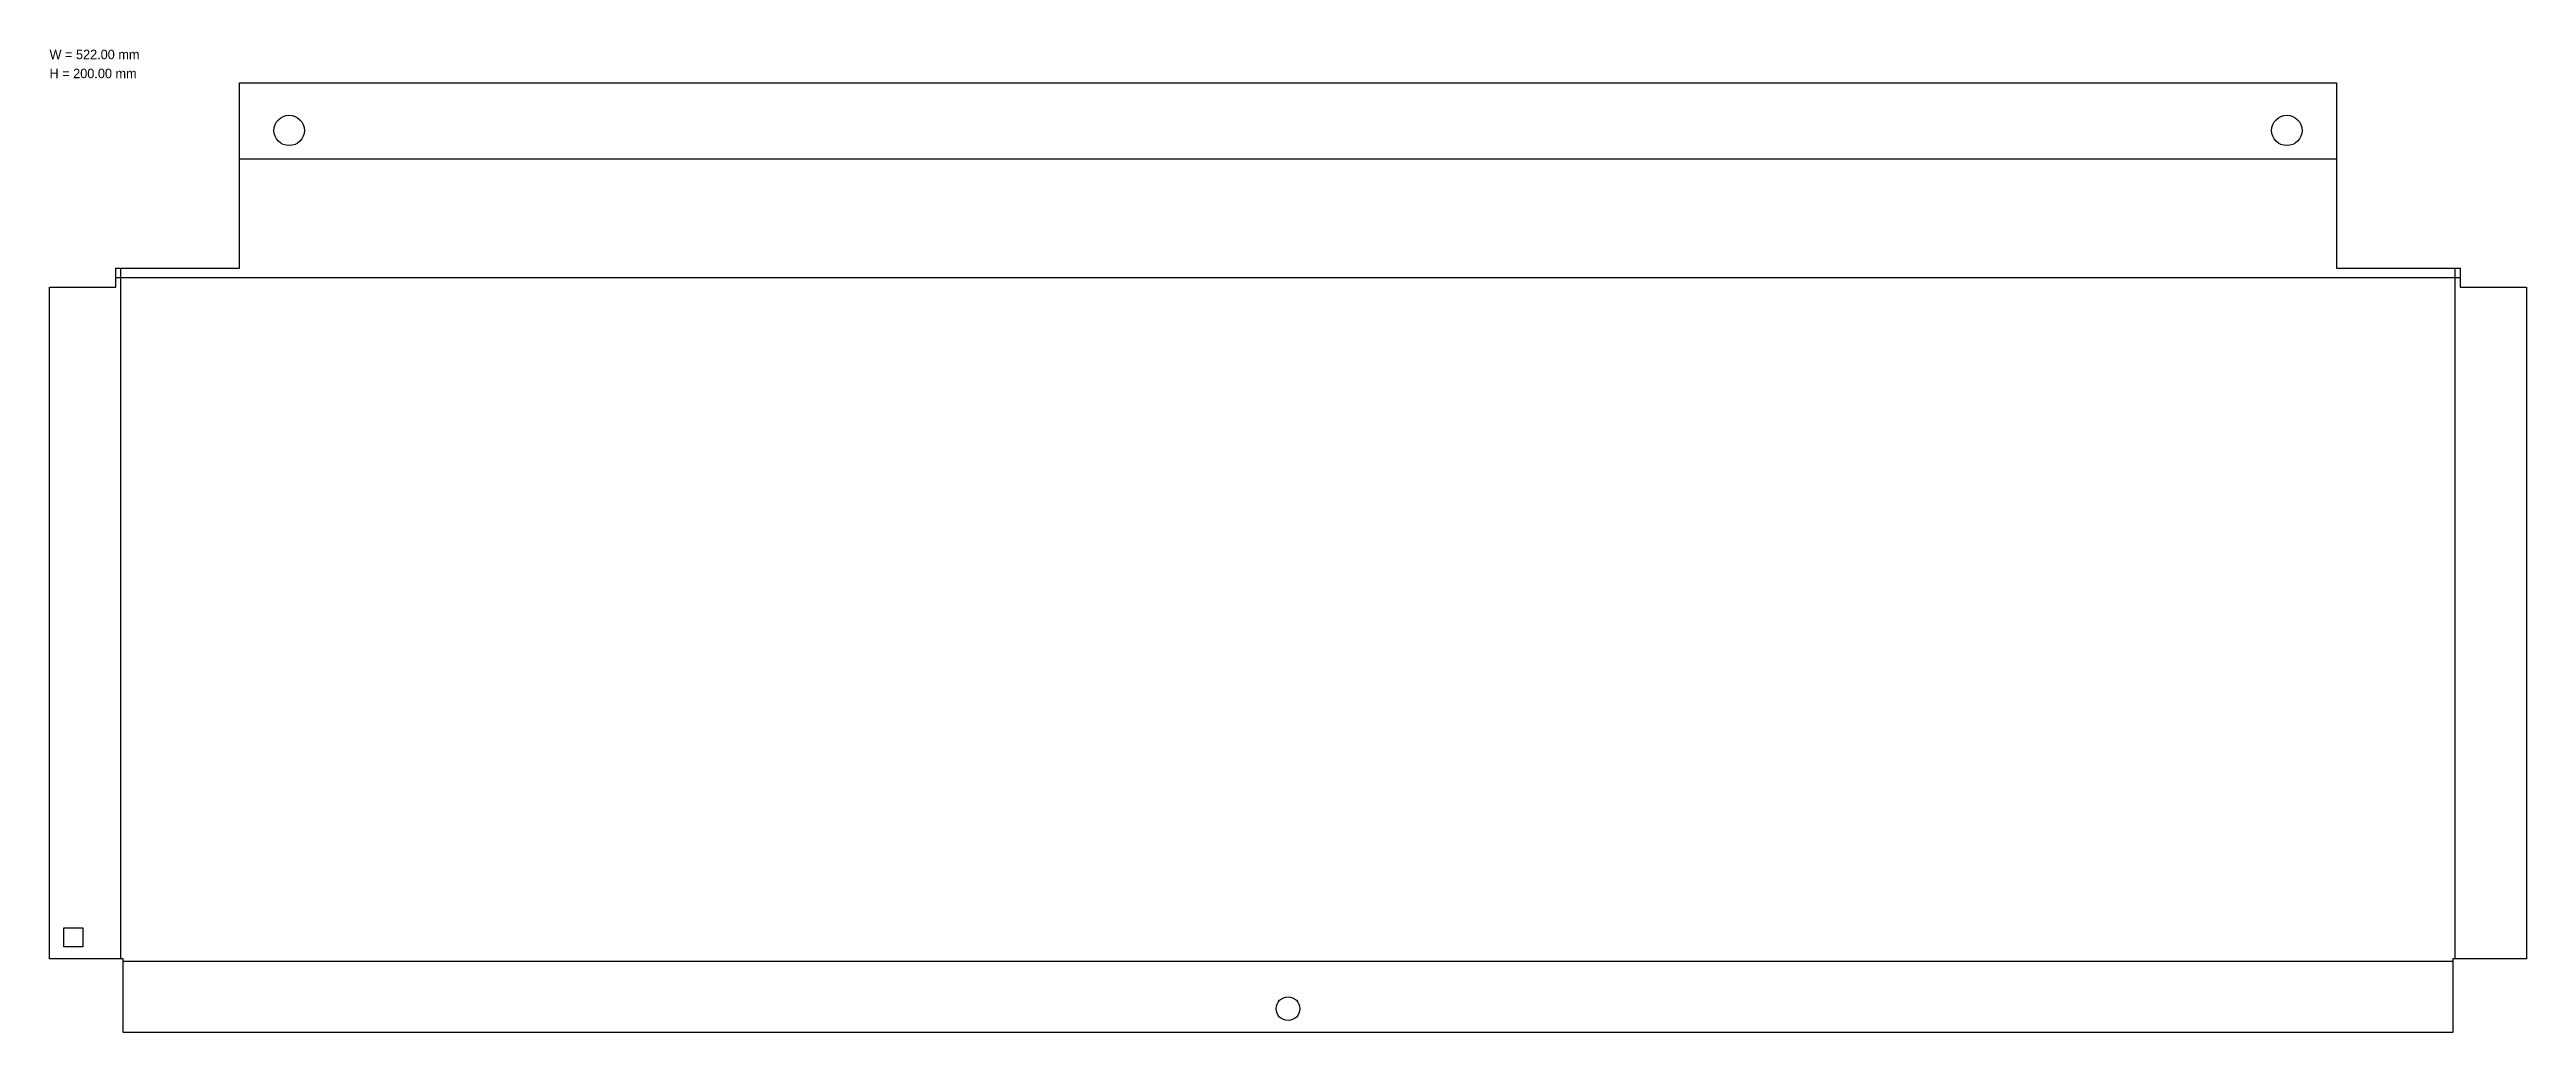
# Model space of a CAD drawing. Header units: metres. Extents: x 0 to 522, y 0 to 207.
import ezdxf

# ---------------------------------------------------------------- set-up
doc = ezdxf.new("R2010")
doc.units = ezdxf.units.M
for name, color, linetype in [('BEND', 5, 'CONTINUOUS'), ('CHECK', 2, 'CONTINUOUS'), ('CUTTING', 3, 'CONTINUOUS')]:
    doc.layers.add(name, color=color, linetype=linetype)

msp = doc.modelspace()

# ---------------------------------------------------------------- linework, layer by layer
at = {"layer": 'BEND'}
for p, q in [((40.01, 184), (481.99, 184)), ((14.01, 159), (507.99, 159)), ((15, 15.51), (15, 160.99)), ((507, 15.51), (507, 160.99)), ((15.51, 15), (506.49, 15))]:
    msp.add_line(p, q, dxfattribs=at)
at = {"layer": 'CUTTING'}
for points in [[(506.5, 0), (15.5, 0), (15.5, 15.5), (0, 15.5), (0, 157), (14, 157), (14, 161), (40, 161), (40, 200), (482, 200), (482, 161), (508, 161), (508, 157), (522, 157), (522, 15.5), (506.5, 15.5)], [(7, 18), (3, 18), (3, 22), (7, 22)]]:
    msp.add_lwpolyline(points, close=True, dxfattribs=at)
for centre, radius in [((50.5, 190), 3.2), ((471.5, 190), 3.2), ((261, 5), 2.5)]:
    msp.add_circle(centre, radius, dxfattribs=at)

# ---------------------------------------------------------------- texts
at = {"layer": 'CHECK'}
for s, p in [('W = 522.00 mm', (0, 205)), ('H = 200.00 mm', (0, 201))]:
    msp.add_text(s, height=2, dxfattribs=at).set_placement(p)

doc.saveas('drawing.dxf')
